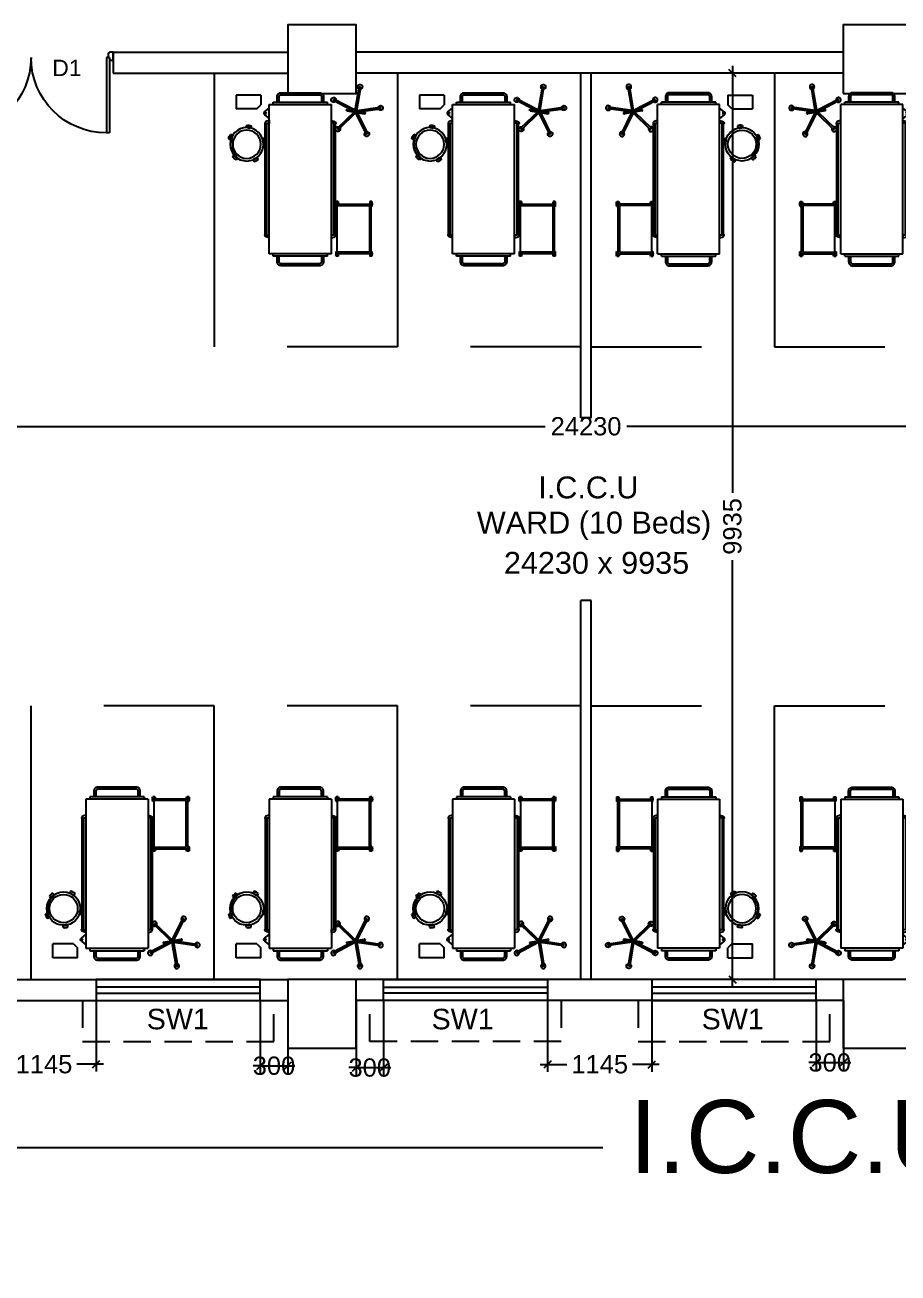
# Model space of a CAD drawing. Extents: x 7620542 to 7843793, y -6476226 to -6093835.
# Drawn here: x 7729686 to 7739260, y -6375462 to -6361781 of the extents above; entities that cross this region are included whole.
import ezdxf
from ezdxf.enums import TextEntityAlignment as Align

# ---------------------------------------------------------------- set-up
doc = ezdxf.new("R2010")
doc.units = 0
doc.header["$LTSCALE"] = 600
doc.header["$MEASUREMENT"] = 0
doc.header["$PDMODE"] = 35
doc.linetypes.add('DASHED', pattern=[0.75, 0.5, -0.25])
doc.layers.get('0').update_dxf_attribs({"linetype": 'CONTINUOUS'})
doc.layers.get('Defpoints').update_dxf_attribs({"linetype": 'CONTINUOUS'})
for name, color, linetype in [('Beds', 33, 'CONTINUOUS'), ('chajja', 7, 'CONTINUOUS'), ('DIM-TEXT', 8, 'CONTINUOUS'), ('DIMEN', 5, 'CONTINUOUS'), ('DOOR', 32, 'CONTINUOUS'), ('furniture', 33, 'CONTINUOUS'), ('joinery', 7, 'CONTINUOUS'), ('LA-column', 3, 'CONTINUOUS'), ('LOADING', 140, 'CONTINUOUS'), ('PARTI', 21, 'CONTINUOUS'), ('Room Dim', 1, 'CONTINUOUS'), ('TEXT', 6, 'CONTINUOUS'), ('Walls', 7, 'CONTINUOUS'), ('WIN', 151, 'CONTINUOUS'), ('Working Dim', 5, 'CONTINUOUS')]:
    doc.layers.add(name, color=color, linetype=linetype)
doc.styles.add('ari', font='arial.ttf')
doc.styles.add('ARIAL', font='arial.ttf')
doc.styles.add('RT', font='romant.shx')
doc.dimstyles.new('int. dim', dxfattribs={"dimtxt": 450, "dimasz": 80, "dimexe": 80, "dimexo": 0, "dimgap": 70, "dimtad": 0, "dimdec": 0, "dimzin": 12, "dimdsep": 46, "dimtxsty": 'ari', "dimblk": 'OBLIQUE', "dimcen": 2, "dimdle": 80, "dimclrd": 256, "dimclre": 256, "dimclrt": 6, "dimadec": 0, "dimazin": 0, "dimtfac": 1, "dimtdec": 0, "dimtix": 1, "dimtmove": 2, "dimatfit": 3, "dimfxl": 1, "dimtolj": 1, "dimtzin": 0, "dimlwd": -1, "dimlwe": -1, "dimarcsym": 0})
doc.dimstyles.new('TEXT', dxfattribs={"dimscale": 0, "dimtxt": 600, "dimasz": 300, "dimexe": 300, "dimexo": 30, "dimgap": 50, "dimtad": 0, "dimdec": 0, "dimzin": 0, "dimdsep": 46, "dimtxsty": 'RT', "dimblk": 'OBLIQUE', "dimcen": 0.09, "dimdle": 300, "dimclrd": 256, "dimclre": 256, "dimclrt": 170, "dimadec": 0, "dimazin": 0, "dimtfac": 1, "dimtdec": 0, "dimtofl": 0, "dimtmove": 2, "dimatfit": 3, "dimfxl": 1, "dimfrac": 2, "dimtolj": 1, "dimtzin": 0, "dimlwd": -1, "dimlwe": -1, "dimarcsym": 0})

# ---------------------------------------------------------------- blocks, each defined once
blk = doc.blocks.new('_Oblique')
at = {"color": 0, "linetype": 'ByBlock', "lineweight": -2}
blk.add_line((-0.5, -0.5), (0.5, 0.5), dxfattribs=at)
blk = doc.blocks.new('*D838')
at = {"layer": 'Defpoints', "color": 0, "linetype": 'Continuous', "transparency": 16777216}
for p in [(7720379, -6376355), (7720379, -6378025, 0), (7761439, -6378105, -23)]:
    blk.add_point(p, dxfattribs=at)
at = {"layer": 'DIM-TEXT', "transparency": 16777216}
for p, q in [((7720379, -6378025), (7720379, -6376055)), ((7761439, -6378105), (7761439, -6376055)), ((7720079, -6376355), (7731290, -6376355)), ((7761739, -6376355), (7750528, -6376355))]:
    blk.add_line(p, q, dxfattribs=at)
at = {"layer": 'DIM-TEXT', "linetype": 'Continuous', "transparency": 16777216, "xscale": 300, "yscale": 300, "zscale": 300, "rotation": 180}
blk.add_blockref('_Oblique', (7720379, -6376355), dxfattribs=at)
at = {"layer": 'DIM-TEXT', "linetype": 'Continuous', "transparency": 16777216, "xscale": 300, "yscale": 300, "zscale": 300}
blk.add_blockref('_Oblique', (7761439, -6376355), dxfattribs=at)
at = {"layer": 'DIM-TEXT', "color": 170, "linetype": 'Continuous', "transparency": 16777216, "insert": (7740909, -6376355), "char_height": 750, "attachment_point": 5, "style": 'ari'}
blk.add_mtext('\\A1;{\\H1.067x;GENERAL MEDICINE DEPT. ROOMS}', dxfattribs=at)
blk = doc.blocks.new('*D839')
at = {"layer": 'Defpoints', "color": 0, "linetype": 'Continuous', "transparency": 16777216}
for p in [(7761439, -6372996), (7720379, -6373226, 0), (7720379, -6374086)]:
    blk.add_point(p, dxfattribs=at)
at = {"layer": 'DIM-TEXT', "transparency": 16777216}
for p, q in [((7761439, -6372996), (7761439, -6374386)), ((7720379, -6373226), (7720379, -6374386)), ((7720079, -6374086), (7736024, -6374086)), ((7761739, -6374086), (7745794, -6374086))]:
    blk.add_line(p, q, dxfattribs=at)
at = {"layer": 'DIM-TEXT', "linetype": 'Continuous', "transparency": 16777216, "xscale": 300, "yscale": 300, "zscale": 300, "rotation": 180}
blk.add_blockref('_Oblique', (7720379, -6374086), dxfattribs=at)
at = {"layer": 'DIM-TEXT', "linetype": 'Continuous', "transparency": 16777216, "xscale": 300, "yscale": 300, "zscale": 300}
blk.add_blockref('_Oblique', (7761439, -6374086), dxfattribs=at)
at = {"layer": 'DIM-TEXT', "color": 170, "linetype": 'Continuous', "transparency": 16777216, "insert": (7740909, -6374086), "char_height": 750, "attachment_point": 5, "style": 'ari'}
blk.add_mtext('\\A1;{\\H1.067x; I.C.C.U - (20 Beds)}', dxfattribs=at)
blk = doc.blocks.new('*D2260')
at = {"layer": 'Defpoints', "color": 0, "transparency": 16777216}
for p in [(7729323, -6372476), (7730468, -6372476), (7730468, -6373174)]:
    blk.add_point(p, dxfattribs=at)
at = {"layer": 'Working Dim', "transparency": 16777216}
for p, q in [((7729323, -6372476), (7729323, -6373254)), ((7730468, -6372476), (7730468, -6373254)), ((7729243, -6373174), (7729535, -6373174)), ((7730548, -6373174), (7730255, -6373174))]:
    blk.add_line(p, q, dxfattribs=at)
at = {"layer": 'Working Dim', "transparency": 16777216, "xscale": 80, "yscale": 80, "zscale": 80, "rotation": 180}
blk.add_blockref('_Oblique', (7729323, -6373174), dxfattribs=at)
at = {"layer": 'Working Dim', "transparency": 16777216, "xscale": 80, "yscale": 80, "zscale": 80}
blk.add_blockref('_Oblique', (7730468, -6373174), dxfattribs=at)
at = {"layer": 'Working Dim', "color": 6, "transparency": 16777216, "insert": (7729895, -6373174), "char_height": 200, "attachment_point": 5, "style": 'ari'}
blk.add_mtext('\\A1;1145', dxfattribs=at)
blk = doc.blocks.new('*D2261')
at = {"layer": 'Defpoints', "color": 0, "transparency": 16777216}
for p in [(7732267, -6372476), (7732567, -6372476, 3), (7732567, -6373191)]:
    blk.add_point(p, dxfattribs=at)
at = {"layer": 'Working Dim', "transparency": 16777216}
for p, q in [((7732267, -6372476), (7732267, -6373271)), ((7732567, -6372476), (7732567, -6373271)), ((7732267, -6373191), (7732187, -6373191)), ((7732267, -6373191), (7732567, -6373191)), ((7732567, -6373191), (7732647, -6373191))]:
    blk.add_line(p, q, dxfattribs=at)
at = {"layer": 'Working Dim', "transparency": 16777216, "xscale": 80, "yscale": 80, "zscale": 80}
blk.add_blockref('_Oblique', (7732267, -6373191), dxfattribs=at)
at = {"layer": 'Working Dim', "transparency": 16777216, "xscale": 80, "yscale": 80, "zscale": 80, "rotation": 180}
blk.add_blockref('_Oblique', (7732567, -6373191), dxfattribs=at)
at = {"layer": 'Working Dim', "color": 6, "transparency": 16777216, "insert": (7732417, -6373191), "char_height": 200, "attachment_point": 5, "style": 'ari'}
blk.add_mtext('\\A1;300', dxfattribs=at)
blk = doc.blocks.new('*D2262')
at = {"layer": 'Defpoints', "color": 0, "transparency": 16777216}
for p in [(7733317, -6372476), (7733617, -6372476), (7733617, -6373211)]:
    blk.add_point(p, dxfattribs=at)
at = {"layer": 'Working Dim', "transparency": 16777216}
for p, q in [((7733317, -6372476), (7733317, -6373291)), ((7733617, -6372476), (7733617, -6373291)), ((7733317, -6373211), (7733237, -6373211)), ((7733317, -6373211), (7733617, -6373211)), ((7733617, -6373211), (7733697, -6373211))]:
    blk.add_line(p, q, dxfattribs=at)
at = {"layer": 'Working Dim', "transparency": 16777216, "xscale": 80, "yscale": 80, "zscale": 80}
blk.add_blockref('_Oblique', (7733317, -6373211), dxfattribs=at)
at = {"layer": 'Working Dim', "transparency": 16777216, "xscale": 80, "yscale": 80, "zscale": 80, "rotation": 180}
blk.add_blockref('_Oblique', (7733617, -6373211), dxfattribs=at)
at = {"layer": 'Working Dim', "color": 6, "transparency": 16777216, "insert": (7733467, -6373211), "char_height": 200, "attachment_point": 5, "style": 'ari'}
blk.add_mtext('\\A1;300', dxfattribs=at)
blk = doc.blocks.new('*D2263')
at = {"layer": 'Defpoints', "color": 0, "transparency": 16777216}
for p in [(7735417, -6372476), (7736562, -6372476), (7736562, -6373175)]:
    blk.add_point(p, dxfattribs=at)
at = {"layer": 'Working Dim', "transparency": 16777216}
for p, q in [((7735417, -6372476), (7735417, -6373255)), ((7736562, -6372476), (7736562, -6373255)), ((7735337, -6373175), (7735629, -6373175)), ((7736642, -6373175), (7736349, -6373175))]:
    blk.add_line(p, q, dxfattribs=at)
at = {"layer": 'Working Dim', "transparency": 16777216, "xscale": 80, "yscale": 80, "zscale": 80, "rotation": 180}
blk.add_blockref('_Oblique', (7735417, -6373175), dxfattribs=at)
at = {"layer": 'Working Dim', "transparency": 16777216, "xscale": 80, "yscale": 80, "zscale": 80}
blk.add_blockref('_Oblique', (7736562, -6373175), dxfattribs=at)
at = {"layer": 'Working Dim', "color": 6, "transparency": 16777216, "insert": (7735989, -6373175), "char_height": 200, "attachment_point": 5, "style": 'ari'}
blk.add_mtext('\\A1;1145', dxfattribs=at)
blk = doc.blocks.new('*D2264')
at = {"layer": 'Defpoints', "color": 0, "transparency": 16777216}
for p in [(7738361, -6372476), (7738661, -6372476, 3), (7738661, -6373155)]:
    blk.add_point(p, dxfattribs=at)
at = {"layer": 'Working Dim', "transparency": 16777216}
for p, q in [((7738361, -6372476), (7738361, -6373235)), ((7738661, -6372476), (7738661, -6373235)), ((7738361, -6373155), (7738281, -6373155)), ((7738361, -6373155), (7738661, -6373155)), ((7738661, -6373155), (7738741, -6373155))]:
    blk.add_line(p, q, dxfattribs=at)
at = {"layer": 'Working Dim', "transparency": 16777216, "xscale": 80, "yscale": 80, "zscale": 80}
blk.add_blockref('_Oblique', (7738361, -6373155), dxfattribs=at)
at = {"layer": 'Working Dim', "transparency": 16777216, "xscale": 80, "yscale": 80, "zscale": 80, "rotation": 180}
blk.add_blockref('_Oblique', (7738661, -6373155), dxfattribs=at)
at = {"layer": 'Working Dim', "color": 6, "transparency": 16777216, "insert": (7738511, -6373155), "char_height": 200, "attachment_point": 5, "style": 'ari'}
blk.add_mtext('\\A1;300', dxfattribs=at)
blk = doc.blocks.new('HF12177-P')
for p, q in [((-0.02, -0.007), (-0.189, 0.225)), ((0, 0), (-0.172, 0.237)), ((0, 0), (0.172, 0.237)), ((0.02, -0.007), (0.189, 0.225)), ((-0.063, -0.027), (-0.295, -0.102)), ((-0.01, -0.031), (-0.289, -0.121)), ((-0.12, -0.015), (-0.12, -0.019)), ((-0.112, -0.007), (0.112, -0.007)), ((-0.112, -0.027), (0.112, -0.027)), ((-0.1, -0.007), (-0.1, -0.027)), ((-0.01, -0.031), (-0.01, -0.324)), ((0.01, -0.031), (0.01, -0.324)), ((0.01, -0.031), (0.289, -0.121)), ((0.063, -0.027), (0.295, -0.102)), ((0.1, -0.007), (0.1, -0.027)), ((0.12, -0.015), (0.12, -0.019))]:
    blk.add_line(p, q)
for centre, radius, start, end in [((-0.185, 0.238), 0.03, 325.4712, 286.5288), ((-0.182, 0.23), 0.008, 126.3733, 216), ((0, -0.017), 0.315, 125.6267, 126.3733), ((-0.179, 0.233), 0.008, 36, 125.6267), ((0.185, 0.238), 0.03, 253.4712, 214.5288), ((0.179, 0.233), 0.008, 54.3733, 144), ((0, -0.017), 0.315, 53.6267, 54.3733), ((0.182, 0.23), 0.008, 324, 53.6267), ((-0.3, -0.114), 0.03, 37.4712, 358.5288), ((-0.293, -0.11), 0.008, 108, 197.6267), ((0, -0.017), 0.315, 197.6267, 198.3733), ((-0.291, -0.114), 0.008, 198.3733, 288), ((-0.112, -0.015), 0.008, 90, 180), ((-0.112, -0.019), 0.008, 180, 270), ((0.112, -0.015), 0.008, 0, 90), ((0.112, -0.019), 0.008, 270, 0), ((0.3, -0.114), 0.03, 181.4712, 142.5288), ((0.291, -0.114), 0.008, 252, 341.6267), ((0.293, -0.11), 0.008, 342.3733, 72), ((0, -0.017), 0.315, 341.6267, 342.3733), ((0, -0.332), 0.03, 109.4712, 70.5288), ((-0.002, -0.324), 0.008, 180, 269.6267), ((0, -0.017), 0.315, 269.6267, 270.3733), ((0.002, -0.324), 0.008, 270.3733, 0)]:
    blk.add_arc(centre, radius, start, end)
blk = doc.blocks.new('HF10037A-P')
for p, q in [((-0.03, 0.413), (-0.03, 0.388)), ((0.03, 0.413), (-0.03, 0.413)), ((0.03, 0.388), (-0.03, 0.388)), ((0.03, 0.413), (0.03, 0.388)), ((-0.216, 0.279), (-0.23, 0.221)), ((-0.23, 0.221), (-0.206, 0.215)), ((-0.216, 0.279), (-0.192, 0.273)), ((-0.192, 0.273), (-0.206, 0.215)), ((0.191, 0.27), (0.215, 0.277)), ((0.191, 0.27), (0.209, 0.212)), ((0.191, 0.237), (0.2, 0.24)), ((0.209, 0.212), (0.233, 0.22)), ((0.215, 0.277), (0.233, 0.22)), ((-0.164, 0.006), (-0.149, 0.026)), ((-0.164, 0.006), (-0.116, -0.03)), ((-0.149, 0.026), (-0.101, -0.01)), ((0.096, -0.011), (0.146, 0.023)), ((0.111, 0.011), (0.116, 0.003)), ((0.111, -0.031), (0.16, 0.003)), ((0.16, 0.003), (0.146, 0.023)), ((-0.116, -0.03), (-0.101, -0.01)), ((0.111, -0.031), (0.096, -0.011))]:
    blk.add_line(p, q)
for radius in [0.21, 0.177]:
    blk.add_circle((0, 0.177), radius)
for centre, radius, start, end in [((0, 0.325), 0.0925, 71.0754, 108.9246), ((0, 0.475), 0.0925, 251.0754, 288.9246), ((-0.138, 0.229), 0.0925, 147.3419, 185.1912), ((-0.284, 0.265), 0.0925, 327.3419, 5.1912), ((0, 0.177), 0.2, 303.6037, 17.3657), ((0.284, 0.268), 0.0925, 178.8412, 216.6904), ((0.141, 0.222), 0.0925, 358.8412, 36.6904), ((-0.087, 0.058), 0.0925, 214.1875, 252.0368), ((-0.177, -0.062), 0.0925, 34.1875, 72.0368), ((0.171, -0.066), 0.0925, 105.5121, 143.3614), ((0.086, 0.058), 0.0925, 285.5121, 323.3614)]:
    blk.add_arc(centre, radius, start, end)
blk = doc.blocks.new('ME17678-P')
at = {"layer": 'furniture', "color": 21}
for p, q in [((-0.05, 0.175), (0.26, 0.175)), ((-0.05, 0.175), (-0.05, 0.05)), ((0.26, 0.175), (0.26, 0)), ((0, 0), (-0.05, 0.05)), ((0, 0), (0.26, 0))]:
    blk.add_line(p, q, dxfattribs=at)
blk = doc.blocks.new('A$C6969112B')
at = {"layer": 'furniture', "color": 8}
for p, q in [((521, 1793), (1116, 1793)), ((521, 1766), (521, 1793)), ((1116, 1766), (1116, 1793)), ((428, 1689), (478, 1729)), ((428, 1654), (478, 1615)), ((478, 1766), (1160, 1766)), ((478, 131), (478, 1766)), ((1160, 131), (1160, 1766)), ((432, 1559), (432, 1557)), ((434, 343), (434, 1557)), ((451, 343), (451, 1557)), ((453, 1559), (453, 1557)), ((476, 1595), (476, 1561)), ((1162, 1595), (1162, 1561)), ((1185, 1559), (1185, 1557)), ((1186, 343), (1186, 1557)), ((1204, 343), (1204, 1557)), ((1205, 1559), (1205, 1557)), ((1234, 703), (1212, 703)), ((1212, 703), (1212, 650)), ((1234, 703), (1234, 676)), ((1605, 703), (1583, 703)), ((1583, 703), (1583, 676)), ((1605, 703), (1605, 650)), ((1223, 650), (1212, 650)), ((1223, 131), (1223, 676)), ((1223, 676), (1594, 676)), ((1223, 659), (1577, 659)), ((1577, 659), (1577, 148)), ((1594, 676), (1594, 131)), ((1605, 650), (1594, 650)), ((432, 340), (432, 343)), ((453, 340), (453, 343)), ((476, 304), (476, 339)), ((1162, 304), (1162, 339)), ((1185, 340), (1185, 343)), ((1205, 340), (1205, 343)), ((1223, 157), (1212, 157)), ((1212, 157), (1212, 105)), ((1577, 148), (1223, 148)), ((1605, 157), (1594, 157)), ((1605, 157), (1605, 105)), ((1160, 131), (478, 131)), ((521, 105), (521, 131)), ((1116, 105), (521, 105)), ((1116, 105), (1116, 131)), ((1234, 105), (1212, 105)), ((1594, 131), (1223, 131)), ((1234, 131), (1234, 105)), ((1583, 131), (1583, 105)), ((1605, 105), (1583, 105))]:
    blk.add_line(p, q, dxfattribs=at)
for points in [[(565, 1793), (565, 1854, -0.414214), (608, 1897), (1029, 1897, -0.414214), (1073, 1854), (1073, 1793)], [(587, 1793), (587, 1854, -0.414214), (608, 1875), (1029, 1875, -0.414214), (1051, 1854), (1051, 1793)], [(476, 1593), (451, 1585, 0.318781), (430, 1563), (430, 1559), (455, 1559), (455, 1563), (476, 1563)], [(1162, 1593), (1186, 1585, -0.318781), (1208, 1563), (1208, 1559), (1182, 1559), (1182, 1563), (1162, 1563)], [(476, 307), (451, 314, -0.318781), (430, 336), (430, 340), (455, 340), (455, 336), (476, 336)], [(1162, 307), (1186, 314, 0.318781), (1208, 336), (1208, 340), (1182, 340), (1182, 336), (1162, 336)], [(1073, 105), (1073, 44, -0.414214), (1029, 0), (608, 0, -0.414214), (565, 44), (565, 105)], [(1051, 105), (1051, 44, -0.414214), (1029, 22), (608, 22, -0.414214), (587, 44), (587, 105)]]:
    blk.add_lwpolyline(points, format="xyb", dxfattribs=at)
for points in [[(432, 1557), (453, 1557)], [(476, 1595), (478, 1595)], [(476, 1561), (478, 1561)], [(1162, 1595), (1160, 1595)], [(1162, 1561), (1160, 1561)], [(1205, 1557), (1185, 1557)], [(432, 343), (453, 343)], [(476, 339), (478, 339)], [(476, 304), (478, 304)], [(1162, 339), (1160, 339)], [(1162, 304), (1160, 304)], [(1205, 343), (1185, 343)]]:
    blk.add_lwpolyline(points, dxfattribs=at)
blk.add_circle((435, 1672), 9.27, dxfattribs=at)
for centre, radius, start, end in [((441, 1672), 21.4, 125.427, 234.573), ((1289, 676), 80.7, 161.0754, 198.9246), ((1158, 676), 80.7, 0, 18.9246), ((1660, 676), 80.7, 161.0754, 180), ((1529, 676), 80.7, 341.0754, 18.9246), ((1289, 131), 80.7, 161.0754, 198.9246), ((1529, 131), 80.7, 341.0754, 18.9246), ((1158, 131), 80.7, 341.0754, 0), ((1660, 131), 80.7, 180, 198.9246)]:
    blk.add_arc(centre, radius, start, end, dxfattribs=at)
at = {"layer": 'LOADING', "color": 8, "yscale": 872.7299101983663, "zscale": 872.7299101979671}
for name, p, xscale, rotation in [('HF12177-P', (1425, 1676), -872.7299101979006, 170.2976301882088), ('HF10037A-P', (215, 1178), -872.7299102004868, 353.6512974186875)]:
    blk.add_blockref(name, p, dxfattribs=dict(at, xscale=xscale, rotation=rotation))
at = {"layer": 'LOADING', "color": 8, "xscale": -872.7299101983663, "yscale": 872.7299101983663, "zscale": 872.7299101979671}
blk.add_blockref('ME17678-P', (343, 1719), dxfattribs=at)
blk = doc.blocks.new('Z$W@#1275')
at = {"layer": 'DOOR'}
for p, q in [((73, 1500), (0, 1500)), ((0, 1500), (0, 1467)), ((73, 1467), (73, 1500)), ((0, 1467), (2, 1467)), ((11, 1456), (11, 1458)), ((11, 1456), (47, 1456)), ((47, 1467), (736, 1467)), ((47, 1467), (47, 1439)), ((47, 1456), (47, 1467)), ((47, 1467), (73, 1467)), ((47, 1439), (736, 1439)), ((736, 1467), (736, 1439)), ((0, 33), (2, 33)), ((0, 0), (0, 33)), ((73, 0), (0, 0)), ((11, 44), (11, 42)), ((11, 44), (47, 44)), ((47, 61), (736, 61)), ((47, 33), (47, 61)), ((47, 44), (47, 33)), ((47, 33), (736, 33)), ((47, 33), (73, 33)), ((73, 33), (73, 0)), ((736, 33), (736, 61))]:
    blk.add_line(p, q, dxfattribs=at)
for centre, start, end in [((11, 1467), 180, 270), ((11, 33), 90, 180)]:
    blk.add_arc(centre, 9.13, start, end, dxfattribs=at)
at = {"layer": 'DOOR', "color": 145}
for centre, start, end in [((47, 1439), 270, 0), ((47, 61), 0, 90)]:
    blk.add_arc(centre, 689, start, end, dxfattribs=at)
blk = doc.blocks.new('*D2270')
at = {"layer": 'Defpoints', "color": 0, "transparency": 16777216}
for p in [(7747954, -6365665, 4), (7723724, -6365867, 3), (7747954, -6366181)]:
    blk.add_point(p, dxfattribs=at)
at = {"layer": 'Working Dim', "transparency": 16777216}
for p, q in [((7747954, -6365665), (7747954, -6366261)), ((7723724, -6365867), (7723724, -6366261)), ((7723644, -6366181), (7735391, -6366181)), ((7748034, -6366181), (7736287, -6366181))]:
    blk.add_line(p, q, dxfattribs=at)
at = {"layer": 'Working Dim', "transparency": 16777216, "xscale": 80, "yscale": 80, "zscale": 80, "rotation": 180}
blk.add_blockref('_Oblique', (7723724, -6366181), dxfattribs=at)
at = {"layer": 'Working Dim', "transparency": 16777216, "xscale": 80, "yscale": 80, "zscale": 80}
blk.add_blockref('_Oblique', (7747954, -6366181), dxfattribs=at)
at = {"layer": 'Working Dim', "color": 6, "transparency": 16777216, "insert": (7735839, -6366181), "char_height": 200, "attachment_point": 5, "style": 'ari'}
blk.add_mtext('\\A1;24230', dxfattribs=at)
blk = doc.blocks.new('*D2271')
at = {"layer": 'Defpoints', "color": 0, "transparency": 16777216}
for p in [(7737444, -6362310), (7737589, -6362310, 3), (7737589, -6372246)]:
    blk.add_point(p, dxfattribs=at)
at = {"layer": 'Working Dim', "transparency": 16777216}
for p, q in [((7737589, -6362310), (7737364, -6362310)), ((7737444, -6362230), (7737444, -6366909)), ((7737444, -6372326), (7737444, -6367647)), ((7737589, -6372246), (7737364, -6372246))]:
    blk.add_line(p, q, dxfattribs=at)
at = {"layer": 'Working Dim', "transparency": 16777216, "xscale": 80, "yscale": 80, "zscale": 80}
for p, rotation in [((7737444, -6362310), 90), ((7737444, -6372246), 270)]:
    blk.add_blockref('_Oblique', p, dxfattribs=dict(at, rotation=rotation))
at = {"layer": 'Working Dim', "color": 6, "transparency": 16777216, "insert": (7737444, -6367278), "char_height": 200, "attachment_point": 5, "rotation": 90, "style": 'ari'}
blk.add_mtext('\\A1;9935', dxfattribs=at)

msp = doc.modelspace()

# ---------------------------------------------------------------- linework, layer by layer
at = {"layer": 'Beds'}
for p, q in [((7731762.334, -6362310.477, -10.919), (7731762.334, -6365310.428, -10.116)), ((7733771.912, -6362310.477, -11.181), (7733771.912, -6365310.428, -10.378)), ((7737906.07, -6362310.477, -11.181), (7737906.07, -6365310.428, -10.378)), ((7733771.912, -6365310.427, -8.544), (7732561.915, -6365310.427, -8.544)), ((7735781.491, -6365310.427, -8.791), (7734571.494, -6365310.427, -8.791)), ((7735896.491, -6365310.427, -8.791), (7737106.488, -6365310.427, -8.791)), ((7737906.07, -6365310.427, -8.544), (7739116.066, -6365310.427, -8.544)), ((7729752.755, -6372245.599, -11.335), (7729752.755, -6369245.647, -10.532)), ((7731762.333, -6369245.649, -8.283), (7730552.337, -6369245.649, -8.283)), ((7731762.334, -6372245.599, -10.919), (7731762.334, -6369245.647, -10.116)), ((7733771.912, -6369245.649, -8.544), (7732561.915, -6369245.649, -8.544)), ((7733771.912, -6372245.599, -11.181), (7733771.912, -6369245.647, -10.378)), ((7735781.491, -6369245.648, -8.791), (7734571.494, -6369245.648, -8.791)), ((7735896.491, -6369245.648, -8.791), (7737106.488, -6369245.648, -8.791)), ((7737906.07, -6372245.599, -11.181), (7737906.07, -6369245.647, -10.378)), ((7737906.07, -6369245.649, -8.544), (7739116.066, -6369245.649, -8.544))]:
    msp.add_line(p, q, dxfattribs=at)
at = {"layer": 'chajja', "color": 7, "linetype": 'DASHED', "elevation": 1.37}
for points in [[(7730316.968, -6372475.526), (7730316.968, -6372925.526), (7732416.968, -6372925.525), (7732416.968, -6372475.525)], [(7735566.968, -6372475.544), (7735566.968, -6372925.544), (7733466.968, -6372925.543), (7733466.968, -6372475.543)], [(7736410.968, -6372475.544), (7736410.969, -6372925.544), (7738510.969, -6372925.543), (7738510.968, -6372475.543)]]:
    msp.add_lwpolyline(points, dxfattribs=at)
at = {"layer": 'LA-column', "color": 2, "elevation": -13.799}
for points in [[(7732566.968, -6362530.566), (7733316.968, -6362530.566), (7733316.968, -6361780.566), (7732566.968, -6361780.566)], [(7738659.969, -6362530.566), (7739409.969, -6362530.566), (7739409.969, -6361780.566), (7738659.969, -6361780.566)], [(7732566.968, -6372995.667), (7733316.968, -6372995.667), (7733316.968, -6372245.667), (7732566.968, -6372245.667)], [(7738659.969, -6372995.667), (7739409.969, -6372995.667), (7739409.969, -6372245.667), (7738659.969, -6372245.667)]]:
    msp.add_lwpolyline(points, close=True, dxfattribs=at)
at = {"layer": 'PARTI'}
for p, q in [((7735781.491, -6366088.099, -10.719), (7735781.491, -6362310.493, -10.719)), ((7735896.491, -6366088.099, -10.719), (7735896.491, -6362310.493, -10.719)), ((7735896.491, -6366088.099, -10.719), (7735781.491, -6366088.099, -10.719)), ((7735781.491, -6372245.582, -10.719), (7735781.491, -6368088.099, -10.719)), ((7735896.491, -6368088.099, -10.719), (7735781.491, -6368088.099, -10.719)), ((7735896.491, -6372245.582, -10.719), (7735896.491, -6368088.099, -10.719))]:
    msp.add_line(p, q, dxfattribs=at)
at = {"layer": 'Walls'}
for p, q in [((7730652.755, -6362080.5, -10.719), (7732566.972, -6362080.5, -10.719)), ((7730652.755, -6362080.5, -10.719), (7730652.755, -6362310.493, -10.719)), ((7738660.972, -6362080.5, -10.719), (7733316.972, -6362080.5, -10.719)), ((7730652.755, -6362310.493, -10.719), (7732566.972, -6362310.493, -10.719)), ((7738660.972, -6362310.493, -10.719), (7733316.972, -6362310.493, -10.719)), ((7727222.968, -6372245.572, -14.139), (7732566.968, -6372245.572, -14.139)), ((7738660.969, -6372245.572, -14.139), (7733316.968, -6372245.572, -14.139)), ((7727222.968, -6372475.572, -14.139), (7732566.968, -6372475.572, -14.139)), ((7738660.969, -6372475.572, -14.139), (7733316.968, -6372475.572, -14.139))]:
    msp.add_line(p, q, dxfattribs=at)
at = {"layer": 'WIN', "linetype": 'Continuous', "elevation": -14.139}
for points in [[(7730466.968, -6372475.525), (7732266.968, -6372475.525), (7732266.968, -6372245.525), (7730466.968, -6372245.525)], [(7730466.968, -6372392.742), (7732266.968, -6372392.742), (7732266.968, -6372328.309), (7730466.968, -6372328.309)], [(7735416.968, -6372475.543), (7733616.968, -6372475.543), (7733616.968, -6372245.543), (7735416.968, -6372245.543)], [(7735416.968, -6372392.76), (7733616.968, -6372392.76), (7733616.968, -6372328.327), (7735416.968, -6372328.327)], [(7736560.968, -6372475.543), (7738360.968, -6372475.543), (7738360.968, -6372245.543), (7736560.968, -6372245.543)], [(7736560.968, -6372392.76), (7738360.968, -6372392.76), (7738360.968, -6372328.327), (7736560.968, -6372328.327)]]:
    msp.add_lwpolyline(points, close=True, dxfattribs=at)

# ---------------------------------------------------------------- block references
at = {"layer": 'Beds'}
for p in [(7731886.482, -6364420.144, -11.964), (7733896.061, -6364420.144, -11.964)]:
    msp.add_blockref('A$C6969112B', p, dxfattribs=at)
at = {"layer": 'Beds', "xscale": -1}
for p in [(7737781.921, -6364420.144, -11.964), (7739791.5, -6364420.144, -11.964)]:
    msp.add_blockref('A$C6969112B', p, dxfattribs=at)
at = {"layer": 'Beds', "xscale": -1, "rotation": 180}
for p in [(7729876.903, -6370135.931, -11.703), (7731886.482, -6370135.931, -11.964), (7733896.061, -6370135.931, -11.964)]:
    msp.add_blockref('A$C6969112B', p, dxfattribs=at)
at = {"layer": 'Beds', "rotation": 180}
for p in [(7737781.921, -6370135.931, -11.964), (7739791.5, -6370135.931, -11.964)]:
    msp.add_blockref('A$C6969112B', p, dxfattribs=at)
at = {"layer": 'DIMEN', "xscale": -1.200017631053925, "yscale": 1.200017631053925, "zscale": 1.200017629226997, "rotation": 90}
msp.add_blockref('Z$W@#1275', (7730652.755, -6362080.5, -10.719), dxfattribs=at)

# ---------------------------------------------------------------- texts
at = {"layer": 'joinery', "style": 'ari'}
for s, height, p in [('D1', 180, (7730146.091, -6362341.581, -10.719)), ('SW1', 225, (7731361.844, -6372790.691, 26.035)), ('SW1', 225, (7734485.693, -6372790.691, 26.035)), ('SW1', 225, (7737447.71, -6372790.691, 26.035))]:
    msp.add_text(s, height=height, dxfattribs=at).set_placement(p, align=Align.CENTER)
at = {"layer": 'Room Dim', "style": 'ARIAL'}
msp.add_text('24230 x 9935', height=240, dxfattribs=at).set_placement((7735954.239, -6367796.872, -6.936), align=Align.CENTER)
at = {"layer": 'TEXT', "color": 7, "style": 'ARIAL'}
for s, p in [('I.C.C.U', (7735865.017, -6366970.234, -6.936)), ('WARD (10 Beds)', (7735927.063, -6367355.872, -6.936))]:
    msp.add_text(s, height=240, dxfattribs=at).set_placement(p, align=Align.CENTER)

# ---------------------------------------------------------------- dimensions: what is measured, and where the dimension line sits
at = {"layer": 'DIM-TEXT', "linetype": 'Continuous'}
for base, p1, p2, text, picture, middle in [((7720378.7, -6374085.503, -13.799), (7761439.112, -6372995.657, -13.799), (7720378.7, -6373225.776, -14.148), '{\\H1.067x; I.C.C.U - (20 Beds)}', '*D839', (7740908.906, -6374085.503, -13.799)), ((7720378.879, -6376354.99, 7.822), (7761439.189, -6378104.642, -14.83), (7720378.879, -6378024.694, 7.474), '{\\H1.067x;GENERAL MEDICINE DEPT. ROOMS}', '*D838', (7740909.034, -6376354.99, 7.822))]:
    dim = msp.add_linear_dim(base=base, p1=p1, p2=p2, angle=180, text=text, dimstyle='TEXT', override={"dimscale": 1, "dimtxt": 750, "dimexo": 0, "dimtxsty": 'ari'}, dxfattribs=at)
    dim.commit()
    dim.dimension.update_dxf_attribs({"geometry": picture, "text_midpoint": middle})
at = {"layer": 'Working Dim'}
dim = msp.add_linear_dim(base=(7737443.821, -6362310.493, -14.139), p1=(7737588.573, -6372245.572, -14.139), p2=(7737588.573, -6362310.493, -10.719), angle=270, dimstyle='int. dim', override={"dimtxt": 200, "dimarcsym": 1}, dxfattribs=at)
dim.commit()
dim.dimension.update_dxf_attribs({"geometry": '*D2271', "text_midpoint": (7737443.821, -6367278.033, -14.139)})
for base, p1, p2, picture, middle in [((7747953.963, -6366181.059, -14.139), (7723723.97, -6365867.078, -10.719), (7747953.963, -6365664.612, -10.027), '*D2270', (7735838.966, -6366181.059, -14.139)), ((7730467.968, -6373174.297, -14.139), (7729322.968, -6372475.572, -14.139), (7730467.968, -6372475.572, -14.139), '*D2260', (7729895.468, -6373174.297, -14.139)), ((7732566.969, -6373191.189, -14.139), (7732266.968, -6372475.525, -14.139), (7732566.969, -6372475.525, -10.719), '*D2261', (7732416.968, -6373191.189, -14.139)), ((7733616.968, -6373211.357, -14.139), (7733316.968, -6372475.572, -14.139), (7733616.968, -6372475.543, -14.139), '*D2262', (7733466.968, -6373211.357, -14.139)), ((7736561.968, -6373174.773, -14.139), (7735416.968, -6372475.543, -14.139), (7736561.968, -6372475.543, -14.139), '*D2263', (7735989.468, -6373174.773, -14.139)), ((7738660.969, -6373155.097, -14.139), (7738360.968, -6372475.543, -14.139), (7738660.969, -6372475.543, -10.719), '*D2264', (7738510.969, -6373155.097, -14.139))]:
    dim = msp.add_linear_dim(base=base, p1=p1, p2=p2, dimstyle='int. dim', override={"dimtxt": 200, "dimarcsym": 1}, dxfattribs=at)
    dim.commit()
    dim.dimension.update_dxf_attribs({"geometry": picture, "text_midpoint": middle})

doc.saveas('drawing.dxf')
